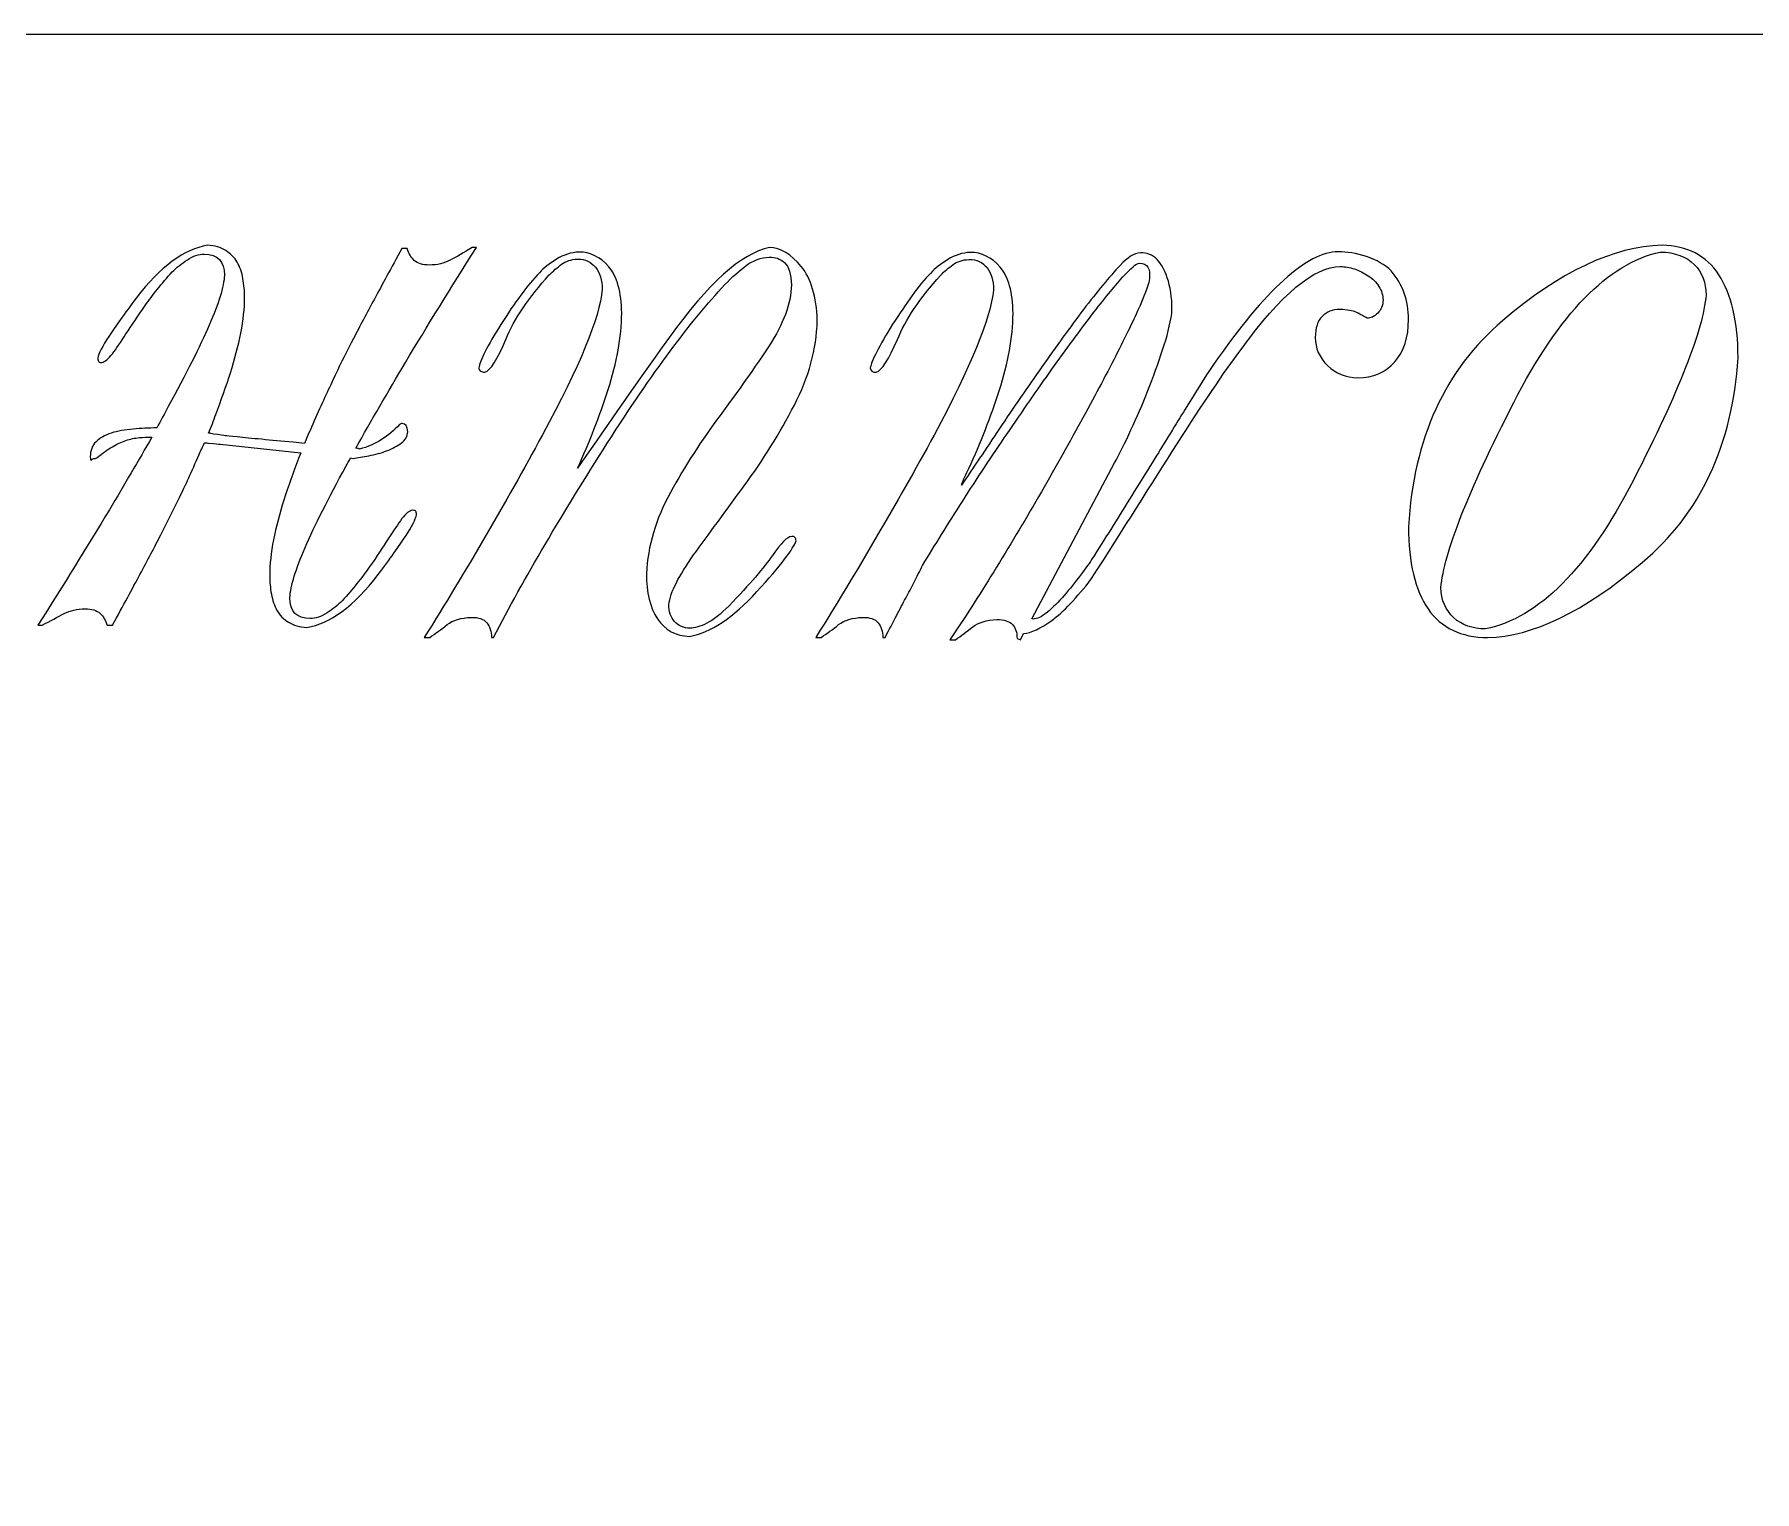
# Model space of a CAD drawing. Header units: centimetres. Extents: x -34.6 to 30.5, y -3.3 to 7.
# Drawn here: x 19.838 to 20.938, y 3.025 to 3.956 of the extents above; entities that cross this region are included whole.
import ezdxf

# ---------------------------------------------------------------- set-up
doc = ezdxf.new("R2010")
doc.units = ezdxf.units.CM
doc.header["$MEASUREMENT"] = 0
doc.layers.add('layer 1', color=7, linetype='Continuous')

msp = doc.modelspace()

# ---------------------------------------------------------------- linework, layer by layer
at = {"layer": 'layer 1', "color": 250, "lineweight": 9}
msp.add_open_spline([(24.0065, 0.65608), (23.96511, 0.41389), (23.08635, 0.22041), (22.00818, 0.22041), (22.00818, 0.22041), (20.93001, 0.22041), (20.05125, 0.41389), (20.00986, 0.65608), (20.00986, 0.65608), (20.00986, 0.65608), (18.40318, 0.65608), (18.40318, 0.65608), (18.40318, 0.65608), (17.54991, 0.65608), (16.85818, 1.39481), (16.85818, 2.30608), (16.85818, 2.30608), (16.85818, 3.21735), (17.54991, 3.95608), (18.40318, 3.95608), (18.40318, 3.95608), (18.40318, 3.95608), (25.61318, 3.95608), (25.61318, 3.95608), (25.61318, 3.95608), (26.46645, 3.95608), (27.15818, 3.21735), (27.15818, 2.30608), (27.15818, 2.30608), (27.15818, 1.39481), (26.46645, 0.65608), (25.61318, 0.65608), (25.61318, 0.65608), (25.61318, 0.65608), (24.0065, 0.65608), (24.0065, 0.65608)], degree=3, knots=[0, 0, 0, 0, 0.1, 0.1, 0.1, 0.1, 0.2, 0.2, 0.2, 0.2, 0.3, 0.3, 0.3, 0.3, 0.4, 0.4, 0.4, 0.4, 0.5, 0.5, 0.5, 0.5, 0.6, 0.6, 0.6, 0.6, 0.7, 0.7, 0.7, 0.7, 0.8, 0.8, 0.8, 0.8, 1, 1, 1, 1], dxfattribs=at)
at = {"layer": 'layer 1', "color": 242, "lineweight": 9}
for points, knots in [([(19.94333, 3.68711), (19.93893, 3.67687), (19.93476, 3.66771), (19.93095, 3.65997), (19.93095, 3.65997), (19.92714, 3.65211), (19.92322, 3.64426), (19.91905, 3.63628), (19.91905, 3.63628), (19.915, 3.62831), (19.9106, 3.61986), (19.90572, 3.61081), (19.90572, 3.61081), (19.90084, 3.60188), (19.895, 3.59105), (19.88822, 3.57843), (19.88822, 3.57843), (19.88822, 3.57843), (19.88477, 3.57843), (19.88477, 3.57843), (19.88477, 3.57843), (19.88382, 3.58141), (19.88227, 3.58391), (19.88025, 3.58593), (19.88025, 3.58593), (19.8781, 3.58795), (19.87489, 3.58891), (19.87048, 3.58891), (19.87048, 3.58891), (19.8656, 3.58891), (19.8612, 3.58783), (19.85715, 3.58581), (19.85715, 3.58581), (19.85322, 3.58367), (19.84858, 3.58117), (19.84322, 3.57843), (19.84322, 3.57843), (19.84322, 3.57843), (19.84049, 3.57843), (19.84049, 3.57843), (19.84049, 3.57843), (19.85691, 3.60438), (19.87215, 3.62902), (19.88619, 3.65223), (19.88619, 3.65223), (19.89572, 3.6683), (19.90477, 3.68378), (19.91334, 3.69866), (19.91334, 3.69866), (19.91036, 3.69866), (19.90762, 3.69854), (19.90536, 3.6983), (19.90536, 3.6983), (19.90227, 3.69806), (19.89941, 3.69746), (19.89667, 3.69651), (19.89667, 3.69651), (19.89381, 3.69556), (19.89096, 3.69425), (19.8881, 3.69246), (19.8881, 3.69246), (19.88512, 3.6908), (19.88191, 3.68842), (19.8781, 3.68532), (19.8781, 3.68532), (19.87762, 3.68508), (19.87703, 3.68497), (19.87644, 3.68497), (19.87644, 3.68497), (19.87596, 3.68497), (19.87536, 3.68473), (19.87477, 3.68413), (19.87477, 3.68413), (19.87429, 3.68354), (19.87394, 3.68413), (19.87394, 3.68604), (19.87394, 3.68604), (19.87394, 3.68997), (19.87513, 3.69318), (19.87762, 3.69568), (19.87762, 3.69568), (19.88001, 3.69806), (19.88334, 3.69996), (19.88739, 3.70127), (19.88739, 3.70127), (19.89143, 3.70247), (19.8962, 3.70342), (19.90143, 3.70377), (19.90143, 3.70377), (19.90643, 3.70425), (19.91143, 3.70449), (19.91643, 3.70449), (19.91643, 3.70449), (19.91905, 3.70913), (19.92143, 3.71365), (19.92381, 3.71818), (19.92381, 3.71818), (19.93524, 3.73901), (19.94393, 3.75639), (19.95, 3.7702), (19.95, 3.7702), (19.95607, 3.784), (19.95928, 3.79472), (19.95976, 3.80209), (19.95976, 3.80209), (19.95976, 3.81114), (19.95547, 3.81567), (19.94678, 3.81567), (19.94678, 3.81567), (19.94333, 3.81567), (19.93976, 3.81447), (19.93607, 3.81197), (19.93607, 3.81197), (19.93226, 3.8096), (19.92905, 3.80698), (19.92631, 3.80424), (19.92631, 3.80424), (19.91952, 3.79674), (19.91381, 3.7896), (19.90905, 3.78281), (19.90905, 3.78281), (19.90429, 3.77591), (19.90012, 3.76984), (19.89679, 3.7646), (19.89679, 3.7646), (19.89346, 3.75936), (19.89048, 3.7552), (19.8881, 3.75186), (19.8881, 3.75186), (19.8856, 3.74865), (19.88334, 3.74686), (19.88132, 3.74639), (19.88132, 3.74639), (19.88012, 3.74639), (19.87941, 3.74663), (19.87917, 3.7471), (19.87917, 3.7471), (19.87893, 3.74746), (19.87881, 3.74817), (19.87881, 3.74913), (19.87881, 3.74913), (19.87929, 3.7521), (19.88167, 3.75674), (19.88584, 3.76305), (19.88584, 3.76305), (19.89, 3.76936), (19.89584, 3.77746), (19.90322, 3.78745), (19.90322, 3.78745), (19.91881, 3.80769), (19.93405, 3.81888), (19.94893, 3.82126), (19.94893, 3.82126), (19.95357, 3.82102), (19.9575, 3.81995), (19.96059, 3.81793), (19.96059, 3.81793), (19.96369, 3.8159), (19.96619, 3.8134), (19.96797, 3.81043), (19.96797, 3.81043), (19.96964, 3.80733), (19.97095, 3.80388), (19.97154, 3.79995), (19.97154, 3.79995), (19.97226, 3.79602), (19.97261, 3.79186), (19.97261, 3.78769), (19.97261, 3.78769), (19.97261, 3.78103), (19.97178, 3.77353), (19.97023, 3.76519), (19.97023, 3.76519), (19.96857, 3.75698), (19.9663, 3.74853), (19.96357, 3.73984), (19.96357, 3.73984), (19.96083, 3.73103), (19.95762, 3.72222), (19.95416, 3.71306), (19.95416, 3.71306), (19.95274, 3.70913), (19.95131, 3.7052), (19.94964, 3.70127), (19.94964, 3.70127), (19.95059, 3.70103), (19.95155, 3.7008), (19.95274, 3.70056), (19.95274, 3.70056), (19.9569, 3.70008), (19.95952, 3.69973), (19.96047, 3.69949), (19.96047, 3.69949), (19.96107, 3.69949), (19.96357, 3.69925), (19.96797, 3.69877), (19.96797, 3.69877), (19.97226, 3.6983), (19.9775, 3.69782), (19.98357, 3.69723), (19.98357, 3.69723), (19.98975, 3.69663), (19.99642, 3.69604), (20.00368, 3.69532), (20.00368, 3.69532), (20.00618, 3.69508), (20.00868, 3.69485), (20.01094, 3.69461), (20.01094, 3.69461), (20.01332, 3.7002), (20.01558, 3.70568), (20.01797, 3.71104), (20.01797, 3.71104), (20.02261, 3.72127), (20.02678, 3.73032), (20.03058, 3.73817), (20.03058, 3.73817), (20.03427, 3.74615), (20.03808, 3.75401), (20.04225, 3.76174), (20.04225, 3.76174), (20.0463, 3.7696), (20.0507, 3.77793), (20.05558, 3.78686), (20.05558, 3.78686), (20.06046, 3.79579), (20.06629, 3.80662), (20.07308, 3.81912), (20.07308, 3.81912), (20.07308, 3.81912), (20.07653, 3.81912), (20.07653, 3.81912), (20.07653, 3.81912), (20.07748, 3.81614), (20.07903, 3.81364), (20.08105, 3.81162), (20.08105, 3.81162), (20.0832, 3.8096), (20.08641, 3.80864), (20.09081, 3.80864), (20.09081, 3.80864), (20.09569, 3.80864), (20.1001, 3.80971), (20.10415, 3.81174), (20.10415, 3.81174), (20.10807, 3.81388), (20.11272, 3.81662), (20.11807, 3.81983), (20.11807, 3.81983), (20.11807, 3.81983), (20.12081, 3.81983), (20.12081, 3.81983), (20.12081, 3.81983), (20.10439, 3.79388), (20.08927, 3.76936), (20.07546, 3.74639), (20.07546, 3.74639), (20.06415, 3.72734), (20.05356, 3.70901), (20.0438, 3.69163), (20.0438, 3.69163), (20.04523, 3.69139), (20.04594, 3.69115), (20.04618, 3.69092), (20.04618, 3.69092), (20.0513, 3.69235), (20.05594, 3.69437), (20.06022, 3.69711), (20.06022, 3.69711), (20.06439, 3.69973), (20.0682, 3.70294), (20.07165, 3.70663), (20.07165, 3.70663), (20.07212, 3.70711), (20.07272, 3.70734), (20.07343, 3.70734), (20.07343, 3.70734), (20.0757, 3.70734), (20.07689, 3.70556), (20.07689, 3.70211), (20.07689, 3.70211), (20.07689, 3.69925), (20.07558, 3.69687), (20.07284, 3.69496), (20.07284, 3.69496), (20.07022, 3.69294), (20.06713, 3.69128), (20.06344, 3.68985), (20.06344, 3.68985), (20.05987, 3.68854), (20.05606, 3.68747), (20.05213, 3.68675), (20.05213, 3.68675), (20.0482, 3.68604), (20.04487, 3.68544), (20.04201, 3.68497), (20.04201, 3.68497), (20.04201, 3.68497), (20.04034, 3.68532), (20.04034, 3.68532), (20.04034, 3.68532), (20.03939, 3.68354), (20.03844, 3.68175), (20.03749, 3.68021), (20.03749, 3.68021), (20.02606, 3.65926), (20.01737, 3.64188), (20.0113, 3.62807), (20.0113, 3.62807), (20.00535, 3.61426), (20.00202, 3.60355), (20.00154, 3.59617), (20.00154, 3.59617), (20.00154, 3.58712), (20.00583, 3.5826), (20.01451, 3.5826), (20.01451, 3.5826), (20.01797, 3.5826), (20.02154, 3.58379), (20.02535, 3.58629), (20.02535, 3.58629), (20.02904, 3.58867), (20.03225, 3.59129), (20.03511, 3.59403), (20.03511, 3.59403), (20.04177, 3.60152), (20.0476, 3.60867), (20.05237, 3.61545), (20.05237, 3.61545), (20.05713, 3.62236), (20.06118, 3.62843), (20.06451, 3.63366), (20.06451, 3.63366), (20.06784, 3.6389), (20.07082, 3.64318), (20.0732, 3.64652), (20.0732, 3.64652), (20.0757, 3.64985), (20.07796, 3.65164), (20.07998, 3.65188), (20.07998, 3.65188), (20.08117, 3.65188), (20.08189, 3.65164), (20.08213, 3.65116), (20.08213, 3.65116), (20.08236, 3.6508), (20.08248, 3.65009), (20.08248, 3.64914), (20.08248, 3.64914), (20.082, 3.64616), (20.07974, 3.64152), (20.07546, 3.63521), (20.07546, 3.63521), (20.07129, 3.6289), (20.06546, 3.62081), (20.05808, 3.61081), (20.05808, 3.61081), (20.04249, 3.59057), (20.02725, 3.57926), (20.01237, 3.577), (20.01237, 3.577), (20.00773, 3.57724), (20.0038, 3.57831), (20.00071, 3.58034), (20.00071, 3.58034), (19.99761, 3.58224), (19.99511, 3.58474), (19.99332, 3.58783), (19.99332, 3.58783), (19.99166, 3.59081), (19.99047, 3.59426), (19.98975, 3.59831), (19.98975, 3.59831), (19.98904, 3.60224), (19.98868, 3.60628), (19.98868, 3.61045), (19.98868, 3.61045), (19.98868, 3.61724), (19.98952, 3.62473), (19.99106, 3.63295), (19.99106, 3.63295), (19.99273, 3.64116), (19.99499, 3.64961), (19.99773, 3.65842), (19.99773, 3.65842), (20.00059, 3.66711), (20.00368, 3.67592), (20.00713, 3.68497), (20.00713, 3.68497), (20.00713, 3.68497), (20.00856, 3.68854), (20.00856, 3.68854), (20.00856, 3.68854), (20.00856, 3.68854), (19.9569, 3.69413), (19.9569, 3.69413), (19.9569, 3.69413), (19.95619, 3.69413), (19.95381, 3.69437), (19.94964, 3.69473), (19.94964, 3.69473), (19.94893, 3.69496), (19.94809, 3.69508), (19.94714, 3.69508), (19.94714, 3.69508), (19.94583, 3.69259), (19.94452, 3.68985), (19.94333, 3.68711)], [0, 0, 0, 0, 0.0097087, 0.0097087, 0.0097087, 0.0097087, 0.0194175, 0.0194175, 0.0194175, 0.0194175, 0.0291262, 0.0291262, 0.0291262, 0.0291262, 0.038835, 0.038835, 0.038835, 0.038835, 0.0485437, 0.0485437, 0.0485437, 0.0485437, 0.0582524, 0.0582524, 0.0582524, 0.0582524, 0.0679612, 0.0679612, 0.0679612, 0.0679612, 0.0776699, 0.0776699, 0.0776699, 0.0776699, 0.0873786, 0.0873786, 0.0873786, 0.0873786, 0.0970874, 0.0970874, 0.0970874, 0.0970874, 0.1067961, 0.1067961, 0.1067961, 0.1067961, 0.1165049, 0.1165049, 0.1165049, 0.1165049, 0.1262136, 0.1262136, 0.1262136, 0.1262136, 0.1359223, 0.1359223, 0.1359223, 0.1359223, 0.1456311, 0.1456311, 0.1456311, 0.1456311, 0.1553398, 0.1553398, 0.1553398, 0.1553398, 0.1650485, 0.1650485, 0.1650485, 0.1650485, 0.1747573, 0.1747573, 0.1747573, 0.1747573, 0.184466, 0.184466, 0.184466, 0.184466, 0.1941748, 0.1941748, 0.1941748, 0.1941748, 0.2038835, 0.2038835, 0.2038835, 0.2038835, 0.2135922, 0.2135922, 0.2135922, 0.2135922, 0.223301, 0.223301, 0.223301, 0.223301, 0.2330097, 0.2330097, 0.2330097, 0.2330097, 0.2427184, 0.2427184, 0.2427184, 0.2427184, 0.2524272, 0.2524272, 0.2524272, 0.2524272, 0.2621359, 0.2621359, 0.2621359, 0.2621359, 0.2718447, 0.2718447, 0.2718447, 0.2718447, 0.2815534, 0.2815534, 0.2815534, 0.2815534, 0.2912621, 0.2912621, 0.2912621, 0.2912621, 0.3009709, 0.3009709, 0.3009709, 0.3009709, 0.3106796, 0.3106796, 0.3106796, 0.3106796, 0.3203883, 0.3203883, 0.3203883, 0.3203883, 0.3300971, 0.3300971, 0.3300971, 0.3300971, 0.3398058, 0.3398058, 0.3398058, 0.3398058, 0.3495146, 0.3495146, 0.3495146, 0.3495146, 0.3592233, 0.3592233, 0.3592233, 0.3592233, 0.368932, 0.368932, 0.368932, 0.368932, 0.3786408, 0.3786408, 0.3786408, 0.3786408, 0.3883495, 0.3883495, 0.3883495, 0.3883495, 0.3980583, 0.3980583, 0.3980583, 0.3980583, 0.407767, 0.407767, 0.407767, 0.407767, 0.4174757, 0.4174757, 0.4174757, 0.4174757, 0.4271845, 0.4271845, 0.4271845, 0.4271845, 0.4368932, 0.4368932, 0.4368932, 0.4368932, 0.4466019, 0.4466019, 0.4466019, 0.4466019, 0.4563107, 0.4563107, 0.4563107, 0.4563107, 0.4660194, 0.4660194, 0.4660194, 0.4660194, 0.4757282, 0.4757282, 0.4757282, 0.4757282, 0.4854369, 0.4854369, 0.4854369, 0.4854369, 0.4951456, 0.4951456, 0.4951456, 0.4951456, 0.5048544, 0.5048544, 0.5048544, 0.5048544, 0.5145631, 0.5145631, 0.5145631, 0.5145631, 0.5242718, 0.5242718, 0.5242718, 0.5242718, 0.5339806, 0.5339806, 0.5339806, 0.5339806, 0.5436893, 0.5436893, 0.5436893, 0.5436893, 0.5533981, 0.5533981, 0.5533981, 0.5533981, 0.5631068, 0.5631068, 0.5631068, 0.5631068, 0.5728155, 0.5728155, 0.5728155, 0.5728155, 0.5825243, 0.5825243, 0.5825243, 0.5825243, 0.592233, 0.592233, 0.592233, 0.592233, 0.6019417, 0.6019417, 0.6019417, 0.6019417, 0.6116505, 0.6116505, 0.6116505, 0.6116505, 0.6213592, 0.6213592, 0.6213592, 0.6213592, 0.631068, 0.631068, 0.631068, 0.631068, 0.6407767, 0.6407767, 0.6407767, 0.6407767, 0.6504854, 0.6504854, 0.6504854, 0.6504854, 0.6601942, 0.6601942, 0.6601942, 0.6601942, 0.6699029, 0.6699029, 0.6699029, 0.6699029, 0.6796117, 0.6796117, 0.6796117, 0.6796117, 0.6893204, 0.6893204, 0.6893204, 0.6893204, 0.6990291, 0.6990291, 0.6990291, 0.6990291, 0.7087379, 0.7087379, 0.7087379, 0.7087379, 0.7184466, 0.7184466, 0.7184466, 0.7184466, 0.7281553, 0.7281553, 0.7281553, 0.7281553, 0.7378641, 0.7378641, 0.7378641, 0.7378641, 0.7475728, 0.7475728, 0.7475728, 0.7475728, 0.7572816, 0.7572816, 0.7572816, 0.7572816, 0.7669903, 0.7669903, 0.7669903, 0.7669903, 0.776699, 0.776699, 0.776699, 0.776699, 0.7864078, 0.7864078, 0.7864078, 0.7864078, 0.7961165, 0.7961165, 0.7961165, 0.7961165, 0.8058252, 0.8058252, 0.8058252, 0.8058252, 0.815534, 0.815534, 0.815534, 0.815534, 0.8252427, 0.8252427, 0.8252427, 0.8252427, 0.8349515, 0.8349515, 0.8349515, 0.8349515, 0.8446602, 0.8446602, 0.8446602, 0.8446602, 0.8543689, 0.8543689, 0.8543689, 0.8543689, 0.8640777, 0.8640777, 0.8640777, 0.8640777, 0.8737864, 0.8737864, 0.8737864, 0.8737864, 0.8834951, 0.8834951, 0.8834951, 0.8834951, 0.8932039, 0.8932039, 0.8932039, 0.8932039, 0.9029126, 0.9029126, 0.9029126, 0.9029126, 0.9126214, 0.9126214, 0.9126214, 0.9126214, 0.9223301, 0.9223301, 0.9223301, 0.9223301, 0.9320388, 0.9320388, 0.9320388, 0.9320388, 0.9417476, 0.9417476, 0.9417476, 0.9417476, 0.9514563, 0.9514563, 0.9514563, 0.9514563, 0.961165, 0.961165, 0.961165, 0.961165, 0.9708738, 0.9708738, 0.9708738, 0.9708738, 0.9805825, 0.9805825, 0.9805825, 0.9805825, 1, 1, 1, 1]), ([(20.32519, 3.63235), (20.32376, 3.62747), (20.31543, 3.61664), (20.3002, 3.59986), (20.3002, 3.59986), (20.28496, 3.58319), (20.27055, 3.57367), (20.2571, 3.57129), (20.2571, 3.57129), (20.24818, 3.57153), (20.24139, 3.57522), (20.23663, 3.58248), (20.23663, 3.58248), (20.23187, 3.58962), (20.22949, 3.59926), (20.22949, 3.6114), (20.22949, 3.6114), (20.23044, 3.62902), (20.23556, 3.64628), (20.24484, 3.66318), (20.24484, 3.66318), (20.25413, 3.68008), (20.26472, 3.69651), (20.27663, 3.71246), (20.27663, 3.71246), (20.28853, 3.72853), (20.299, 3.74341), (20.30805, 3.7571), (20.30805, 3.7571), (20.3171, 3.77091), (20.32186, 3.78376), (20.32233, 3.79591), (20.32233, 3.79591), (20.3221, 3.80281), (20.32055, 3.80757), (20.31781, 3.81019), (20.31781, 3.81019), (20.31507, 3.81269), (20.31174, 3.81388), (20.30805, 3.81364), (20.30805, 3.81364), (20.30269, 3.8134), (20.29781, 3.81162), (20.29341, 3.8084), (20.29341, 3.8084), (20.28901, 3.80519), (20.28436, 3.80103), (20.27948, 3.79591), (20.27948, 3.79591), (20.25818, 3.77329), (20.23318, 3.7396), (20.20449, 3.69473), (20.20449, 3.69473), (20.1758, 3.64985), (20.15152, 3.60843), (20.13176, 3.57058), (20.13176, 3.57058), (20.13176, 3.57058), (20.13045, 3.57058), (20.13045, 3.57058), (20.13045, 3.57058), (20.13045, 3.5745), (20.12938, 3.57772), (20.12748, 3.57998), (20.12748, 3.57998), (20.12545, 3.58236), (20.12212, 3.58343), (20.11748, 3.58343), (20.11748, 3.58343), (20.11105, 3.58319), (20.10593, 3.58165), (20.10212, 3.57879), (20.10212, 3.57879), (20.09843, 3.57581), (20.09474, 3.57308), (20.09105, 3.57058), (20.09105, 3.57058), (20.09105, 3.57058), (20.08748, 3.57058), (20.08748, 3.57058), (20.08748, 3.57058), (20.11403, 3.61295), (20.13926, 3.65604), (20.16307, 3.70008), (20.16307, 3.70008), (20.18687, 3.74401), (20.19961, 3.77496), (20.20128, 3.79293), (20.20128, 3.79293), (20.20128, 3.79888), (20.19985, 3.80376), (20.19699, 3.80721), (20.19699, 3.80721), (20.19425, 3.81067), (20.19044, 3.81245), (20.18556, 3.81245), (20.18556, 3.81245), (20.1814, 3.81221), (20.17795, 3.81114), (20.17521, 3.80912), (20.17521, 3.80912), (20.17259, 3.8071), (20.16997, 3.80483), (20.16735, 3.80233), (20.16735, 3.80233), (20.15438, 3.78793), (20.14509, 3.77412), (20.13962, 3.76115), (20.13962, 3.76115), (20.13426, 3.74805), (20.12974, 3.74115), (20.12629, 3.7402), (20.12629, 3.7402), (20.1251, 3.7402), (20.12414, 3.74043), (20.12343, 3.74091), (20.12343, 3.74091), (20.12271, 3.74139), (20.12236, 3.7421), (20.12236, 3.74294), (20.12236, 3.74294), (20.12307, 3.74758), (20.12783, 3.75686), (20.13652, 3.77067), (20.13652, 3.77067), (20.14521, 3.7846), (20.15343, 3.79555), (20.16116, 3.80376), (20.16116, 3.80376), (20.1639, 3.80674), (20.16759, 3.8096), (20.17212, 3.81245), (20.17212, 3.81245), (20.17664, 3.81519), (20.1814, 3.81674), (20.18628, 3.81697), (20.18628, 3.81697), (20.19366, 3.81697), (20.20009, 3.81388), (20.20544, 3.80757), (20.20544, 3.80757), (20.2108, 3.80126), (20.21354, 3.79138), (20.21378, 3.77793), (20.21378, 3.77793), (20.21354, 3.76258), (20.21068, 3.74627), (20.20509, 3.72901), (20.20509, 3.72901), (20.19949, 3.71187), (20.19294, 3.69508), (20.18556, 3.67878), (20.18556, 3.67878), (20.19997, 3.69996), (20.21949, 3.72782), (20.24425, 3.76246), (20.24425, 3.76246), (20.26901, 3.79698), (20.29019, 3.81614), (20.30817, 3.81983), (20.30817, 3.81983), (20.31531, 3.81959), (20.3221, 3.81555), (20.32853, 3.80781), (20.32853, 3.80781), (20.33483, 3.79995), (20.33829, 3.78841), (20.33876, 3.77305), (20.33876, 3.77305), (20.33829, 3.75484), (20.3334, 3.73686), (20.32412, 3.71913), (20.32412, 3.71913), (20.31484, 3.70127), (20.30424, 3.68413), (20.2921, 3.66759), (20.2921, 3.66759), (20.28008, 3.65116), (20.26924, 3.63628), (20.25972, 3.62331), (20.25972, 3.62331), (20.25032, 3.61021), (20.24496, 3.59962), (20.24377, 3.59153), (20.24377, 3.59153), (20.24377, 3.58712), (20.24508, 3.58355), (20.24758, 3.58069), (20.24758, 3.58069), (20.2502, 3.57795), (20.25341, 3.57653), (20.25734, 3.57653), (20.25734, 3.57653), (20.26032, 3.57653), (20.26401, 3.5776), (20.26817, 3.57962), (20.26817, 3.57962), (20.27234, 3.58176), (20.2771, 3.58546), (20.28234, 3.59081), (20.28234, 3.59081), (20.29567, 3.60462), (20.30484, 3.61533), (20.31019, 3.62307), (20.31019, 3.62307), (20.31555, 3.63093), (20.3196, 3.63497), (20.32246, 3.63521), (20.32246, 3.63521), (20.32329, 3.63521), (20.324, 3.63497), (20.32448, 3.6345), (20.32448, 3.6345), (20.32495, 3.63402), (20.32519, 3.6333), (20.32519, 3.63235)], [0, 0, 0, 0, 0.0181818, 0.0181818, 0.0181818, 0.0181818, 0.0363636, 0.0363636, 0.0363636, 0.0363636, 0.0545455, 0.0545455, 0.0545455, 0.0545455, 0.0727273, 0.0727273, 0.0727273, 0.0727273, 0.0909091, 0.0909091, 0.0909091, 0.0909091, 0.1090909, 0.1090909, 0.1090909, 0.1090909, 0.1272727, 0.1272727, 0.1272727, 0.1272727, 0.1454545, 0.1454545, 0.1454545, 0.1454545, 0.1636364, 0.1636364, 0.1636364, 0.1636364, 0.1818182, 0.1818182, 0.1818182, 0.1818182, 0.2, 0.2, 0.2, 0.2, 0.2181818, 0.2181818, 0.2181818, 0.2181818, 0.2363636, 0.2363636, 0.2363636, 0.2363636, 0.2545455, 0.2545455, 0.2545455, 0.2545455, 0.2727273, 0.2727273, 0.2727273, 0.2727273, 0.2909091, 0.2909091, 0.2909091, 0.2909091, 0.3090909, 0.3090909, 0.3090909, 0.3090909, 0.3272727, 0.3272727, 0.3272727, 0.3272727, 0.3454545, 0.3454545, 0.3454545, 0.3454545, 0.3636364, 0.3636364, 0.3636364, 0.3636364, 0.3818182, 0.3818182, 0.3818182, 0.3818182, 0.4, 0.4, 0.4, 0.4, 0.4181818, 0.4181818, 0.4181818, 0.4181818, 0.4363636, 0.4363636, 0.4363636, 0.4363636, 0.4545455, 0.4545455, 0.4545455, 0.4545455, 0.4727273, 0.4727273, 0.4727273, 0.4727273, 0.4909091, 0.4909091, 0.4909091, 0.4909091, 0.5090909, 0.5090909, 0.5090909, 0.5090909, 0.5272727, 0.5272727, 0.5272727, 0.5272727, 0.5454545, 0.5454545, 0.5454545, 0.5454545, 0.5636364, 0.5636364, 0.5636364, 0.5636364, 0.5818182, 0.5818182, 0.5818182, 0.5818182, 0.6, 0.6, 0.6, 0.6, 0.6181818, 0.6181818, 0.6181818, 0.6181818, 0.6363636, 0.6363636, 0.6363636, 0.6363636, 0.6545455, 0.6545455, 0.6545455, 0.6545455, 0.6727273, 0.6727273, 0.6727273, 0.6727273, 0.6909091, 0.6909091, 0.6909091, 0.6909091, 0.7090909, 0.7090909, 0.7090909, 0.7090909, 0.7272727, 0.7272727, 0.7272727, 0.7272727, 0.7454545, 0.7454545, 0.7454545, 0.7454545, 0.7636364, 0.7636364, 0.7636364, 0.7636364, 0.7818182, 0.7818182, 0.7818182, 0.7818182, 0.8, 0.8, 0.8, 0.8, 0.8181818, 0.8181818, 0.8181818, 0.8181818, 0.8363636, 0.8363636, 0.8363636, 0.8363636, 0.8545455, 0.8545455, 0.8545455, 0.8545455, 0.8727273, 0.8727273, 0.8727273, 0.8727273, 0.8909091, 0.8909091, 0.8909091, 0.8909091, 0.9090909, 0.9090909, 0.9090909, 0.9090909, 0.9272727, 0.9272727, 0.9272727, 0.9272727, 0.9454545, 0.9454545, 0.9454545, 0.9454545, 0.9636364, 0.9636364, 0.9636364, 0.9636364, 1, 1, 1, 1]), ([(20.67325, 3.80769), (20.65658, 3.80769), (20.63539, 3.79007), (20.6098, 3.75472), (20.6098, 3.75472), (20.59861, 3.73984), (20.58504, 3.71961), (20.56885, 3.69425), (20.56885, 3.69425), (20.55267, 3.66878), (20.53445, 3.64009), (20.51422, 3.60819), (20.51422, 3.60819), (20.50446, 3.59569), (20.49601, 3.58676), (20.48875, 3.58152), (20.48875, 3.58152), (20.4816, 3.57629), (20.47553, 3.57343), (20.47065, 3.57308), (20.47065, 3.57308), (20.47065, 3.57308), (20.46863, 3.56915), (20.46863, 3.56915), (20.46863, 3.56915), (20.46863, 3.56915), (20.46649, 3.56986), (20.46649, 3.56986), (20.46649, 3.56986), (20.46649, 3.57379), (20.46553, 3.57676), (20.46351, 3.57891), (20.46351, 3.57891), (20.46149, 3.58105), (20.45827, 3.582), (20.45363, 3.582), (20.45363, 3.582), (20.44708, 3.58176), (20.44196, 3.58022), (20.43827, 3.57736), (20.43827, 3.57736), (20.43446, 3.57438), (20.43077, 3.57164), (20.42709, 3.56915), (20.42709, 3.56915), (20.42709, 3.56915), (20.42363, 3.56915), (20.42363, 3.56915), (20.42363, 3.56915), (20.43268, 3.58248), (20.44196, 3.59688), (20.45161, 3.61259), (20.45161, 3.61259), (20.46125, 3.62831), (20.47089, 3.64426), (20.48029, 3.66056), (20.48029, 3.66056), (20.4897, 3.67687), (20.49862, 3.6927), (20.50707, 3.70818), (20.50707, 3.70818), (20.51553, 3.72365), (20.52303, 3.7377), (20.52957, 3.75055), (20.52957, 3.75055), (20.53612, 3.76329), (20.54124, 3.774), (20.54516, 3.78281), (20.54516, 3.78281), (20.54897, 3.7915), (20.551, 3.79722), (20.55124, 3.80007), (20.55124, 3.80007), (20.55147, 3.80329), (20.55112, 3.80579), (20.55017, 3.80733), (20.55017, 3.80733), (20.54921, 3.809), (20.54743, 3.80983), (20.54457, 3.80983), (20.54457, 3.80983), (20.5429, 3.80983), (20.53945, 3.80674), (20.53398, 3.80079), (20.53398, 3.80079), (20.5285, 3.79472), (20.52195, 3.78662), (20.51422, 3.77662), (20.51422, 3.77662), (20.5066, 3.76662), (20.49815, 3.75508), (20.48875, 3.74198), (20.48875, 3.74198), (20.47946, 3.72889), (20.46994, 3.71508), (20.46018, 3.7008), (20.46018, 3.7008), (20.45041, 3.68651), (20.44089, 3.67211), (20.43161, 3.65759), (20.43161, 3.65759), (20.42232, 3.64307), (20.41387, 3.62938), (20.40614, 3.61664), (20.40614, 3.61664), (20.40423, 3.61283), (20.40244, 3.60938), (20.40078, 3.60593), (20.40078, 3.60593), (20.39899, 3.6026), (20.39721, 3.59914), (20.3953, 3.59569), (20.3953, 3.59569), (20.39352, 3.59224), (20.39149, 3.58843), (20.38935, 3.58438), (20.38935, 3.58438), (20.38733, 3.58034), (20.38483, 3.57569), (20.38209, 3.57058), (20.38209, 3.57058), (20.38209, 3.57058), (20.38066, 3.57058), (20.38066, 3.57058), (20.38066, 3.57058), (20.38066, 3.5745), (20.37971, 3.57772), (20.37768, 3.57998), (20.37768, 3.57998), (20.37578, 3.58236), (20.37245, 3.58343), (20.3678, 3.58343), (20.3678, 3.58343), (20.36126, 3.58319), (20.35614, 3.58165), (20.35245, 3.57879), (20.35245, 3.57879), (20.34876, 3.57581), (20.34495, 3.57308), (20.34126, 3.57058), (20.34126, 3.57058), (20.34126, 3.57058), (20.33781, 3.57058), (20.33781, 3.57058), (20.33781, 3.57058), (20.35102, 3.59176), (20.36399, 3.61307), (20.3765, 3.63461), (20.3765, 3.63461), (20.38911, 3.65604), (20.40137, 3.67782), (20.41351, 3.69996), (20.41351, 3.69996), (20.43696, 3.74365), (20.44958, 3.7746), (20.45149, 3.79269), (20.45149, 3.79269), (20.45149, 3.79876), (20.45006, 3.80353), (20.44732, 3.80698), (20.44732, 3.80698), (20.44446, 3.81055), (20.44065, 3.81221), (20.43577, 3.81221), (20.43577, 3.81221), (20.43161, 3.81197), (20.42816, 3.8109), (20.42554, 3.80888), (20.42554, 3.80888), (20.4228, 3.80698), (20.42018, 3.80471), (20.41768, 3.80209), (20.41768, 3.80209), (20.40435, 3.78745), (20.39518, 3.77377), (20.39006, 3.76103), (20.39006, 3.76103), (20.38447, 3.74817), (20.37995, 3.74127), (20.3765, 3.74008), (20.3765, 3.74008), (20.374, 3.74008), (20.37269, 3.74103), (20.37269, 3.74282), (20.37269, 3.74282), (20.3734, 3.74722), (20.37816, 3.75662), (20.38697, 3.77079), (20.38697, 3.77079), (20.39137, 3.77746), (20.39554, 3.78364), (20.39947, 3.78924), (20.39947, 3.78924), (20.40352, 3.79483), (20.40744, 3.79959), (20.41137, 3.80353), (20.41137, 3.80353), (20.41411, 3.8065), (20.4178, 3.80947), (20.42232, 3.81221), (20.42232, 3.81221), (20.42685, 3.81507), (20.43161, 3.8165), (20.43649, 3.81674), (20.43649, 3.81674), (20.44387, 3.81674), (20.4503, 3.81364), (20.45565, 3.80733), (20.45565, 3.80733), (20.46101, 3.80114), (20.46375, 3.79126), (20.46399, 3.77769), (20.46399, 3.77769), (20.46375, 3.76234), (20.46089, 3.74615), (20.4553, 3.72889), (20.4553, 3.72889), (20.4497, 3.71175), (20.44327, 3.69496), (20.43577, 3.67866), (20.43577, 3.67866), (20.43482, 3.67687), (20.43399, 3.67497), (20.43316, 3.6733), (20.43316, 3.6733), (20.43232, 3.67151), (20.43161, 3.66973), (20.43089, 3.66783), (20.43089, 3.66783), (20.43839, 3.67878), (20.44649, 3.69092), (20.4553, 3.70413), (20.4553, 3.70413), (20.4641, 3.71734), (20.47315, 3.73056), (20.48232, 3.74353), (20.48232, 3.74353), (20.49148, 3.75651), (20.50041, 3.76876), (20.50898, 3.78019), (20.50898, 3.78019), (20.51767, 3.7915), (20.52541, 3.80103), (20.53243, 3.8084), (20.53243, 3.8084), (20.53707, 3.81352), (20.54136, 3.81614), (20.5454, 3.81638), (20.5454, 3.81638), (20.54957, 3.81662), (20.55302, 3.81519), (20.55612, 3.8121), (20.55612, 3.8121), (20.55909, 3.80888), (20.56147, 3.80436), (20.56326, 3.79829), (20.56326, 3.79829), (20.56505, 3.79222), (20.56576, 3.78543), (20.56552, 3.77769), (20.56552, 3.77769), (20.56433, 3.77079), (20.56243, 3.76293), (20.55957, 3.75436), (20.55957, 3.75436), (20.55683, 3.74579), (20.55362, 3.7371), (20.55017, 3.72841), (20.55017, 3.72841), (20.54671, 3.71961), (20.54302, 3.71127), (20.53933, 3.7033), (20.53933, 3.7033), (20.53564, 3.6952), (20.53219, 3.68818), (20.52886, 3.68211), (20.52886, 3.68211), (20.52886, 3.68211), (20.47589, 3.58248), (20.47589, 3.58248), (20.47589, 3.58248), (20.47827, 3.582), (20.48113, 3.58307), (20.48458, 3.58569), (20.48458, 3.58569), (20.48815, 3.58843), (20.4916, 3.59176), (20.49529, 3.59581), (20.49529, 3.59581), (20.49886, 3.59998), (20.50243, 3.60426), (20.50589, 3.60878), (20.50589, 3.60878), (20.50934, 3.61331), (20.51219, 3.61724), (20.51422, 3.62045), (20.51422, 3.62045), (20.52243, 3.63319), (20.53041, 3.64604), (20.5385, 3.65902), (20.5385, 3.65902), (20.54647, 3.67187), (20.55397, 3.68389), (20.56076, 3.69508), (20.56076, 3.69508), (20.56766, 3.70627), (20.57385, 3.71627), (20.57933, 3.72508), (20.57933, 3.72508), (20.5848, 3.73389), (20.58897, 3.74056), (20.59207, 3.74496), (20.59207, 3.74496), (20.62551, 3.79305), (20.65206, 3.81709), (20.67182, 3.81709), (20.67182, 3.81709), (20.67741, 3.81709), (20.68348, 3.81614), (20.69003, 3.814), (20.69003, 3.814), (20.69646, 3.81186), (20.7017, 3.80888), (20.70574, 3.80495), (20.70574, 3.80495), (20.71312, 3.79626), (20.71681, 3.78603), (20.71681, 3.77388), (20.71681, 3.77388), (20.71681, 3.76246), (20.71395, 3.75341), (20.708, 3.74674), (20.708, 3.74674), (20.70205, 3.73996), (20.6942, 3.73663), (20.68443, 3.73663), (20.68443, 3.73663), (20.6767, 3.73663), (20.67027, 3.73925), (20.66503, 3.74437), (20.66503, 3.74437), (20.6598, 3.7496), (20.65718, 3.75567), (20.65718, 3.76234), (20.65718, 3.76234), (20.65718, 3.76841), (20.65872, 3.77293), (20.66158, 3.77579), (20.66158, 3.77579), (20.66444, 3.77877), (20.66825, 3.78019), (20.67289, 3.78019), (20.67289, 3.78019), (20.67753, 3.78019), (20.68122, 3.77948), (20.68372, 3.77829), (20.68372, 3.77829), (20.68634, 3.77698), (20.68848, 3.77579), (20.69039, 3.7746), (20.69039, 3.7746), (20.69265, 3.7746), (20.69491, 3.77567), (20.69717, 3.77793), (20.69717, 3.77793), (20.69931, 3.78007), (20.70051, 3.78281), (20.70051, 3.78614), (20.70051, 3.78614), (20.70051, 3.78936), (20.69955, 3.79233), (20.69789, 3.79495), (20.69789, 3.79495), (20.6961, 3.79769), (20.69384, 3.79995), (20.6911, 3.80174), (20.6911, 3.80174), (20.68824, 3.80364), (20.68527, 3.80507), (20.68217, 3.80614), (20.68217, 3.80614), (20.67908, 3.80721), (20.6761, 3.80769), (20.67325, 3.80769)], [0, 0, 0, 0, 0.0103093, 0.0103093, 0.0103093, 0.0103093, 0.0206186, 0.0206186, 0.0206186, 0.0206186, 0.0309278, 0.0309278, 0.0309278, 0.0309278, 0.0412371, 0.0412371, 0.0412371, 0.0412371, 0.0515464, 0.0515464, 0.0515464, 0.0515464, 0.0618557, 0.0618557, 0.0618557, 0.0618557, 0.0721649, 0.0721649, 0.0721649, 0.0721649, 0.0824742, 0.0824742, 0.0824742, 0.0824742, 0.0927835, 0.0927835, 0.0927835, 0.0927835, 0.1030928, 0.1030928, 0.1030928, 0.1030928, 0.1134021, 0.1134021, 0.1134021, 0.1134021, 0.1237113, 0.1237113, 0.1237113, 0.1237113, 0.1340206, 0.1340206, 0.1340206, 0.1340206, 0.1443299, 0.1443299, 0.1443299, 0.1443299, 0.1546392, 0.1546392, 0.1546392, 0.1546392, 0.1649485, 0.1649485, 0.1649485, 0.1649485, 0.1752577, 0.1752577, 0.1752577, 0.1752577, 0.185567, 0.185567, 0.185567, 0.185567, 0.1958763, 0.1958763, 0.1958763, 0.1958763, 0.2061856, 0.2061856, 0.2061856, 0.2061856, 0.2164948, 0.2164948, 0.2164948, 0.2164948, 0.2268041, 0.2268041, 0.2268041, 0.2268041, 0.2371134, 0.2371134, 0.2371134, 0.2371134, 0.2474227, 0.2474227, 0.2474227, 0.2474227, 0.257732, 0.257732, 0.257732, 0.257732, 0.2680412, 0.2680412, 0.2680412, 0.2680412, 0.2783505, 0.2783505, 0.2783505, 0.2783505, 0.2886598, 0.2886598, 0.2886598, 0.2886598, 0.2989691, 0.2989691, 0.2989691, 0.2989691, 0.3092784, 0.3092784, 0.3092784, 0.3092784, 0.3195876, 0.3195876, 0.3195876, 0.3195876, 0.3298969, 0.3298969, 0.3298969, 0.3298969, 0.3402062, 0.3402062, 0.3402062, 0.3402062, 0.3505155, 0.3505155, 0.3505155, 0.3505155, 0.3608247, 0.3608247, 0.3608247, 0.3608247, 0.371134, 0.371134, 0.371134, 0.371134, 0.3814433, 0.3814433, 0.3814433, 0.3814433, 0.3917526, 0.3917526, 0.3917526, 0.3917526, 0.4020619, 0.4020619, 0.4020619, 0.4020619, 0.4123711, 0.4123711, 0.4123711, 0.4123711, 0.4226804, 0.4226804, 0.4226804, 0.4226804, 0.4329897, 0.4329897, 0.4329897, 0.4329897, 0.443299, 0.443299, 0.443299, 0.443299, 0.4536082, 0.4536082, 0.4536082, 0.4536082, 0.4639175, 0.4639175, 0.4639175, 0.4639175, 0.4742268, 0.4742268, 0.4742268, 0.4742268, 0.4845361, 0.4845361, 0.4845361, 0.4845361, 0.4948454, 0.4948454, 0.4948454, 0.4948454, 0.5051546, 0.5051546, 0.5051546, 0.5051546, 0.5154639, 0.5154639, 0.5154639, 0.5154639, 0.5257732, 0.5257732, 0.5257732, 0.5257732, 0.5360825, 0.5360825, 0.5360825, 0.5360825, 0.5463918, 0.5463918, 0.5463918, 0.5463918, 0.556701, 0.556701, 0.556701, 0.556701, 0.5670103, 0.5670103, 0.5670103, 0.5670103, 0.5773196, 0.5773196, 0.5773196, 0.5773196, 0.5876289, 0.5876289, 0.5876289, 0.5876289, 0.5979381, 0.5979381, 0.5979381, 0.5979381, 0.6082474, 0.6082474, 0.6082474, 0.6082474, 0.6185567, 0.6185567, 0.6185567, 0.6185567, 0.628866, 0.628866, 0.628866, 0.628866, 0.6391753, 0.6391753, 0.6391753, 0.6391753, 0.6494845, 0.6494845, 0.6494845, 0.6494845, 0.6597938, 0.6597938, 0.6597938, 0.6597938, 0.6701031, 0.6701031, 0.6701031, 0.6701031, 0.6804124, 0.6804124, 0.6804124, 0.6804124, 0.6907216, 0.6907216, 0.6907216, 0.6907216, 0.7010309, 0.7010309, 0.7010309, 0.7010309, 0.7113402, 0.7113402, 0.7113402, 0.7113402, 0.7216495, 0.7216495, 0.7216495, 0.7216495, 0.7319588, 0.7319588, 0.7319588, 0.7319588, 0.742268, 0.742268, 0.742268, 0.742268, 0.7525773, 0.7525773, 0.7525773, 0.7525773, 0.7628866, 0.7628866, 0.7628866, 0.7628866, 0.7731959, 0.7731959, 0.7731959, 0.7731959, 0.7835052, 0.7835052, 0.7835052, 0.7835052, 0.7938144, 0.7938144, 0.7938144, 0.7938144, 0.8041237, 0.8041237, 0.8041237, 0.8041237, 0.814433, 0.814433, 0.814433, 0.814433, 0.8247423, 0.8247423, 0.8247423, 0.8247423, 0.8350515, 0.8350515, 0.8350515, 0.8350515, 0.8453608, 0.8453608, 0.8453608, 0.8453608, 0.8556701, 0.8556701, 0.8556701, 0.8556701, 0.8659794, 0.8659794, 0.8659794, 0.8659794, 0.8762887, 0.8762887, 0.8762887, 0.8762887, 0.8865979, 0.8865979, 0.8865979, 0.8865979, 0.8969072, 0.8969072, 0.8969072, 0.8969072, 0.9072165, 0.9072165, 0.9072165, 0.9072165, 0.9175258, 0.9175258, 0.9175258, 0.9175258, 0.9278351, 0.9278351, 0.9278351, 0.9278351, 0.9381443, 0.9381443, 0.9381443, 0.9381443, 0.9484536, 0.9484536, 0.9484536, 0.9484536, 0.9587629, 0.9587629, 0.9587629, 0.9587629, 0.9690722, 0.9690722, 0.9690722, 0.9690722, 0.9793814, 0.9793814, 0.9793814, 0.9793814, 1, 1, 1, 1]), ([(20.7674, 3.57058), (20.75038, 3.57058), (20.73776, 3.57665), (20.72931, 3.58879), (20.72931, 3.58879), (20.72098, 3.60081), (20.71681, 3.61843), (20.71681, 3.6414), (20.71681, 3.6414), (20.72003, 3.69782), (20.74014, 3.74163), (20.77692, 3.77305), (20.77692, 3.77305), (20.81382, 3.80448), (20.84787, 3.82054), (20.87894, 3.82126), (20.87894, 3.82126), (20.89501, 3.82102), (20.90715, 3.81471), (20.91524, 3.80245), (20.91524, 3.80245), (20.92334, 3.79007), (20.9275, 3.77234), (20.9275, 3.74936), (20.9275, 3.74936), (20.92393, 3.69342), (20.90358, 3.64985), (20.8662, 3.61843), (20.8662, 3.61843), (20.82894, 3.587), (20.79597, 3.57105), (20.7674, 3.57058)], [0, 0, 0, 0, 0.1111111, 0.1111111, 0.1111111, 0.1111111, 0.2222222, 0.2222222, 0.2222222, 0.2222222, 0.3333333, 0.3333333, 0.3333333, 0.3333333, 0.4444444, 0.4444444, 0.4444444, 0.4444444, 0.5555556, 0.5555556, 0.5555556, 0.5555556, 0.6666667, 0.6666667, 0.6666667, 0.6666667, 0.7777778, 0.7777778, 0.7777778, 0.7777778, 1, 1, 1, 1]), ([(20.76609, 3.57605), (20.80002, 3.58296), (20.83156, 3.61474), (20.86061, 3.67116), (20.86061, 3.67116), (20.88965, 3.7277), (20.90512, 3.7671), (20.90703, 3.78948), (20.90703, 3.78948), (20.90703, 3.79733), (20.90453, 3.80388), (20.89953, 3.809), (20.89953, 3.809), (20.89453, 3.81412), (20.88727, 3.81674), (20.87775, 3.81697), (20.87775, 3.81697), (20.84442, 3.80971), (20.81323, 3.77769), (20.78407, 3.72068), (20.78407, 3.72068), (20.7549, 3.66378), (20.73943, 3.62438), (20.73752, 3.60247), (20.73752, 3.60247), (20.73776, 3.59438), (20.7405, 3.58795), (20.74574, 3.58319), (20.74574, 3.58319), (20.75098, 3.57843), (20.75776, 3.57605), (20.76609, 3.57605)], [0, 0, 0, 0, 0.1111111, 0.1111111, 0.1111111, 0.1111111, 0.2222222, 0.2222222, 0.2222222, 0.2222222, 0.3333333, 0.3333333, 0.3333333, 0.3333333, 0.4444444, 0.4444444, 0.4444444, 0.4444444, 0.5555556, 0.5555556, 0.5555556, 0.5555556, 0.6666667, 0.6666667, 0.6666667, 0.6666667, 0.7777778, 0.7777778, 0.7777778, 0.7777778, 1, 1, 1, 1])]:
    msp.add_open_spline(points, degree=3, knots=knots, dxfattribs=at)

doc.saveas('drawing.dxf')
